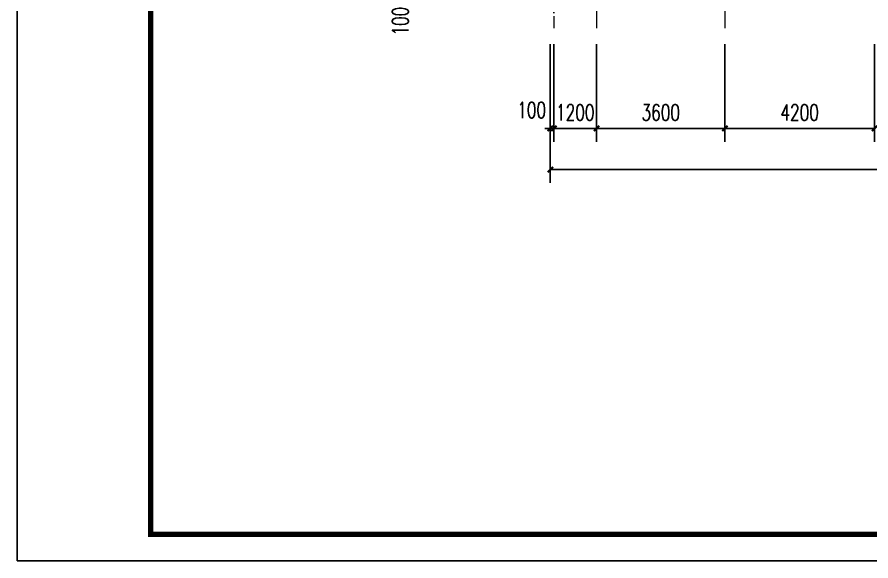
# Model space of a CAD drawing. Extents: x -50454 to 66757, y -11026 to 33524.
# Drawn here: x 3757 to 27727, y -11026 to 4260 of the extents above; entities that cross this region are included whole.
import ezdxf

# ---------------------------------------------------------------- set-up
doc = ezdxf.new("R2010")
doc.units = 0
doc.header["$LTSCALE"] = 1000
doc.header["$MEASUREMENT"] = 0
doc.linetypes.add('DOTE', pattern=[2.42, 2, -0.2, 0.02, -0.2])
doc.layers.get('0').update_dxf_attribs({"linetype": 'CONTINUOUS'})
doc.layers.get('Defpoints').update_dxf_attribs({"linetype": 'CONTINUOUS'})
doc.layers.add('DOTE', color=1, linetype='DOTE', lineweight=0)
doc.layers.add('PUB_DIM', color=3, linetype='CONTINUOUS')
doc.layers.add('PUB_TITLE', color=4, linetype='CONTINUOUS')
doc.styles.add('DIM_FONT', font='SIMPLEX', dxfattribs={"width": 0.7, "bigfont": 'GBCBIG'})
doc.dimstyles.new('DIMN150', dxfattribs={"dimscale": 1.5, "dimtxt": 300, "dimasz": 100, "dimexe": 250, "dimexo": 300, "dimgap": 150, "dimtad": 1, "dimdec": 0, "dimzin": 0, "dimdsep": 46, "dimtxsty": 'DIM_FONT', "dimblk": 'ARCHTICK', "dimcen": 0.09, "dimclrt": 7, "dimazin": 2, "dimtfac": 1, "dimtdec": 0, "dimtix": 1, "dimtmove": 2, "dimatfit": 3, "dimfxl": 0, "dimtolj": 1, "dimtzin": 0, "dimarcsym": 0})

# ---------------------------------------------------------------- blocks, each defined once
blk = doc.blocks.new('_ArchTick')
at = {"color": 0, "linetype": 'ByBlock', "const_width": 0.4}
blk.add_lwpolyline([(-0.5, -0.5), (0.5, 0.5)], dxfattribs=at)
blk = doc.blocks.new('*D27')
at = {"layer": 'Defpoints', "color": 0}
for p in [(18727, 2338), (54827, 2338), (54827, -28)]:
    blk.add_point(p, dxfattribs=at)
at = {"layer": 'PUB_DIM', "color": 0, "lineweight": -2}
for p, q in [((18727, 1888), (18727, -403)), ((54827, 1888), (54827, -403)), ((18727, -28), (54827, -28))]:
    blk.add_line(p, q, dxfattribs=at)
at = {"layer": 'PUB_DIM', "color": 0, "lineweight": -2, "xscale": 150, "yscale": 150, "zscale": 150, "rotation": 180}
blk.add_blockref('_ArchTick', (18727, -28), dxfattribs=at)
at = {"layer": 'PUB_DIM', "color": 0, "lineweight": -2, "xscale": 150, "yscale": 150, "zscale": 150}
blk.add_blockref('_ArchTick', (54827, -28), dxfattribs=at)
at = {"layer": 'PUB_DIM', "color": 7, "insert": (36777, 422), "char_height": 450, "attachment_point": 5, "style": 'DIM_FONT'}
blk.add_mtext('\\A1;36100', dxfattribs=at)
blk = doc.blocks.new('*D38')
at = {"layer": 'Defpoints', "color": 0}
for p in [(23627, 3947), (27827, 3947), (27827, 1129)]:
    blk.add_point(p, dxfattribs=at)
at = {"layer": 'PUB_DIM', "color": 0, "lineweight": -2}
for p, q in [((23627, 3497), (23627, 754)), ((27827, 3497), (27827, 754)), ((23627, 1129), (27827, 1129))]:
    blk.add_line(p, q, dxfattribs=at)
at = {"layer": 'PUB_DIM', "color": 0, "lineweight": -2, "xscale": 150, "yscale": 150, "zscale": 150, "rotation": 180}
blk.add_blockref('_ArchTick', (23627, 1129), dxfattribs=at)
at = {"layer": 'PUB_DIM', "color": 0, "lineweight": -2, "xscale": 150, "yscale": 150, "zscale": 150}
blk.add_blockref('_ArchTick', (27827, 1129), dxfattribs=at)
at = {"layer": 'PUB_DIM', "color": 7, "insert": (25727, 1579), "char_height": 450, "attachment_point": 5, "style": 'DIM_FONT'}
blk.add_mtext('\\A1;4200', dxfattribs=at)
blk = doc.blocks.new('*D39')
at = {"layer": 'Defpoints', "color": 0}
for p in [(20027, 3947), (23627, 3947), (23627, 1129)]:
    blk.add_point(p, dxfattribs=at)
at = {"layer": 'PUB_DIM', "color": 0, "lineweight": -2}
for p, q in [((20027, 3497), (20027, 754)), ((23627, 3497), (23627, 754)), ((20027, 1129), (23627, 1129))]:
    blk.add_line(p, q, dxfattribs=at)
at = {"layer": 'PUB_DIM', "color": 0, "lineweight": -2, "xscale": 150, "yscale": 150, "zscale": 150, "rotation": 180}
blk.add_blockref('_ArchTick', (20027, 1129), dxfattribs=at)
at = {"layer": 'PUB_DIM', "color": 0, "lineweight": -2, "xscale": 150, "yscale": 150, "zscale": 150}
blk.add_blockref('_ArchTick', (23627, 1129), dxfattribs=at)
at = {"layer": 'PUB_DIM', "color": 7, "insert": (21827, 1579), "char_height": 450, "attachment_point": 5, "style": 'DIM_FONT'}
blk.add_mtext('\\A1;3600', dxfattribs=at)
blk = doc.blocks.new('*D40')
at = {"layer": 'Defpoints', "color": 0}
for p in [(18827, 3947), (20027, 3947), (20027, 1129)]:
    blk.add_point(p, dxfattribs=at)
at = {"layer": 'PUB_DIM', "color": 0, "lineweight": -2}
for p, q in [((18827, 3497), (18827, 754)), ((20027, 3497), (20027, 754)), ((18827, 1129), (18677, 1129)), ((18827, 1129), (20027, 1129)), ((20027, 1129), (20177, 1129))]:
    blk.add_line(p, q, dxfattribs=at)
at = {"layer": 'PUB_DIM', "color": 0, "lineweight": -2, "xscale": 150, "yscale": 150, "zscale": 150}
blk.add_blockref('_ArchTick', (18827, 1129), dxfattribs=at)
at = {"layer": 'PUB_DIM', "color": 0, "lineweight": -2, "xscale": 150, "yscale": 150, "zscale": 150, "rotation": 180}
blk.add_blockref('_ArchTick', (20027, 1129), dxfattribs=at)
at = {"layer": 'PUB_DIM', "color": 7, "insert": (19427, 1579), "char_height": 450, "attachment_point": 5, "style": 'DIM_FONT'}
blk.add_mtext('\\A1;1200', dxfattribs=at)
blk = doc.blocks.new('*D41')
at = {"layer": 'Defpoints', "color": 0}
for p in [(18727, 3947), (18827, 3947), (18827, 1129)]:
    blk.add_point(p, dxfattribs=at)
at = {"layer": 'PUB_DIM', "color": 0, "lineweight": -2}
for p, q in [((18727, 3497), (18727, 754)), ((18827, 3497), (18827, 754)), ((18727, 1129), (18577, 1129)), ((18727, 1129), (18827, 1129)), ((18827, 1129), (18977, 1129))]:
    blk.add_line(p, q, dxfattribs=at)
at = {"layer": 'PUB_DIM', "color": 0, "lineweight": -2, "xscale": 150, "yscale": 150, "zscale": 150}
blk.add_blockref('_ArchTick', (18727, 1129), dxfattribs=at)
at = {"layer": 'PUB_DIM', "color": 0, "lineweight": -2, "xscale": 150, "yscale": 150, "zscale": 150, "rotation": 180}
blk.add_blockref('_ArchTick', (18827, 1129), dxfattribs=at)
at = {"layer": 'PUB_DIM', "color": 7, "insert": (18202, 1647), "char_height": 450, "attachment_point": 5, "style": 'DIM_FONT'}
blk.add_mtext('\\A1;100', dxfattribs=at)
blk = doc.blocks.new('*D51')
at = {"layer": 'Defpoints', "color": 0}
for p in [(15033, 4768), (16698, 4768), (16698, 4668)]:
    blk.add_point(p, dxfattribs=at)
at = {"layer": 'PUB_DIM', "color": 0, "lineweight": -2}
for p, q in [((15033, 4768), (15033, 4918)), ((16248, 4768), (14658, 4768)), ((16248, 4668), (14658, 4668)), ((15033, 4668), (15033, 4768)), ((15033, 4668), (15033, 4518))]:
    blk.add_line(p, q, dxfattribs=at)
at = {"layer": 'PUB_DIM', "color": 0, "lineweight": -2, "xscale": 150, "yscale": 150, "zscale": 150}
for p, rotation in [((15033, 4768), 270), ((15033, 4668), 90)]:
    blk.add_blockref('_ArchTick', p, dxfattribs=dict(at, rotation=rotation))
at = {"layer": 'PUB_DIM', "color": 7, "insert": (14516, 4143), "char_height": 450, "attachment_point": 5, "rotation": 90, "style": 'DIM_FONT'}
blk.add_mtext('\\A1;100', dxfattribs=at)

msp = doc.modelspace()

# ---------------------------------------------------------------- linework, layer by layer
at = {"layer": 'DOTE', "ltscale": 0.5}
for p, q in [((18827.4, 26061.9), (18827.4, 3947.3)), ((20027.4, 16568), (20027.4, 3947.3)), ((23627.4, 16568), (23627.4, 3947.3))]:
    msp.add_line(p, q, dxfattribs=at)
at = {"layer": 'PUB_TITLE'}
msp.add_lwpolyline([(3756.9, -11025.8), (66756.9, -11025.8), (66756.9, 33524.2), (3756.9, 33524.2)], close=True, dxfattribs=at)
at = {"layer": 'PUB_TITLE', "const_width": 150}
msp.add_lwpolyline([(7506.9, -10275.8), (66006.9, -10275.8), (66006.9, 32774.2), (7506.9, 32774.2)], close=True, dxfattribs=at)

# ---------------------------------------------------------------- dimensions: what is measured, and where the dimension line sits
at = {"layer": 'PUB_DIM'}
for base, p1, p2, angle, picture, middle in [((15033.3, 4768), (16698.4, 4668), (16698.4, 4768), 90, '*D51', (14515.8, 4143)), ((18827.4, 1129.2), (18727.4, 3947.3), (18827.4, 3947.3), 0, '*D41', (18202.4, 1646.7))]:
    dim = msp.add_linear_dim(base=base, p1=p1, p2=p2, angle=angle, dimstyle='DIMN150', dxfattribs=at)
    dim.commit()
    dim.dimension.update_dxf_attribs({"geometry": picture, "text_midpoint": middle, "dimtype": 161})
for p1, p2, distance, picture, middle in [((18827.4, 3947.3), (20027.4, 3947.3), -2818.1, '*D40', (19427.4, 1579.2)), ((20027.4, 3947.3), (23627.4, 3947.3), -2818.1, '*D39', (21827.4, 1579.2)), ((23627.4, 3947.3), (27827.4, 3947.3), -2818.1, '*D38', (25727.4, 1579.2)), ((18727.4, 2338.2), (54827.4, 2338.2), -2366, '*D27', (36777.4, 422.2))]:
    dim = msp.add_aligned_dim(p1=p1, p2=p2, distance=distance, dimstyle='DIMN150', dxfattribs=at)
    dim.commit()
    dim.dimension.update_dxf_attribs({"geometry": picture, "text_midpoint": middle})

doc.saveas('drawing.dxf')
